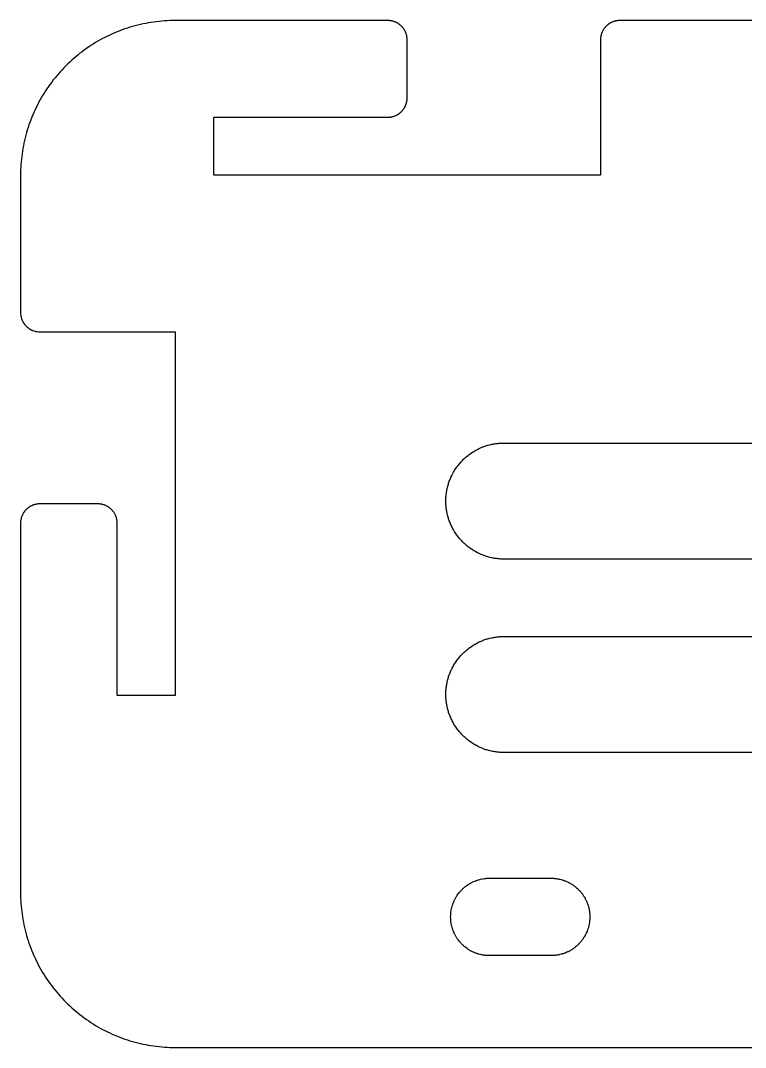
# Model space of a CAD drawing. Header units: metres. Extents: x 0 to 150, y 0 to 53.
# Drawn here: x 0 to 37.5, y 0 to 53.1 of the extents above; entities that cross this region are included whole.
import ezdxf

# ---------------------------------------------------------------- set-up
doc = ezdxf.new("R2010")
doc.units = ezdxf.units.M

msp = doc.modelspace()

# ---------------------------------------------------------------- linework, layer by layer
for p, q in [((8, 53.0947), (7.86035, 53.0938)), ((19.0352, 53.0947), (8, 53.0947)), ((19.0527, 53.0938), (19.0352, 53.0947)), ((30.9648, 53.0947), (30.9473, 53.0938)), ((130.194, 53.0947), (30.9648, 53.0947)), ((5.26367, 52.6123), (5.13281, 52.5635)), ((5.39551, 52.6592), (5.26367, 52.6123)), ((5.52832, 52.7031), (5.39551, 52.6592)), ((5.66113, 52.7451), (5.52832, 52.7031)), ((5.79492, 52.7852), (5.66113, 52.7451)), ((5.92969, 52.8223), (5.79492, 52.7852)), ((6.06445, 52.8574), (5.92969, 52.8223)), ((6.2002, 52.8896), (6.06445, 52.8574)), ((6.33691, 52.9199), (6.2002, 52.8896)), ((6.47363, 52.9482), (6.33691, 52.9199)), ((6.61035, 52.9736), (6.47363, 52.9482)), ((6.74805, 52.9971), (6.61035, 52.9736)), ((6.88672, 53.0176), (6.74805, 52.9971)), ((7.02539, 53.0352), (6.88672, 53.0176)), ((7.16406, 53.0518), (7.02539, 53.0352)), ((7.30273, 53.0645), (7.16406, 53.0518)), ((7.44238, 53.0752), (7.30273, 53.0645)), ((7.58105, 53.084), (7.44238, 53.0752)), ((7.7207, 53.0898), (7.58105, 53.084)), ((7.86035, 53.0938), (7.7207, 53.0898)), ((19.0693, 53.0928), (19.0527, 53.0938)), ((19.0869, 53.0918), (19.0693, 53.0928)), ((19.1221, 53.0879), (19.0869, 53.0918)), ((19.1396, 53.085), (19.1221, 53.0879)), ((19.1562, 53.083), (19.1396, 53.085)), ((19.1738, 53.0801), (19.1562, 53.083)), ((19.1904, 53.0771), (19.1738, 53.0801)), ((19.208, 53.0732), (19.1904, 53.0771)), ((19.2246, 53.0693), (19.208, 53.0732)), ((19.2422, 53.0654), (19.2246, 53.0693)), ((19.2588, 53.0615), (19.2422, 53.0654)), ((19.292, 53.0518), (19.2588, 53.0615)), ((19.3086, 53.0459), (19.292, 53.0518)), ((19.3252, 53.041), (19.3086, 53.0459)), ((19.3418, 53.0352), (19.3252, 53.041)), ((19.3584, 53.0283), (19.3418, 53.0352)), ((19.375, 53.0225), (19.3584, 53.0283)), ((19.4062, 53.0088), (19.375, 53.0225)), ((19.4229, 53.001), (19.4062, 53.0088)), ((19.4385, 52.9941), (19.4229, 53.001)), ((19.4697, 52.9785), (19.4385, 52.9941)), ((19.4844, 52.9697), (19.4697, 52.9785)), ((19.5, 52.9609), (19.4844, 52.9697)), ((19.5146, 52.9521), (19.5, 52.9609)), ((19.5303, 52.9434), (19.5146, 52.9521)), ((19.5596, 52.9238), (19.5303, 52.9434)), ((19.5732, 52.9141), (19.5596, 52.9238)), ((19.5879, 52.9043), (19.5732, 52.9141)), ((19.6426, 52.8613), (19.5879, 52.9043)), ((19.6562, 52.8496), (19.6426, 52.8613)), ((19.6943, 52.8145), (19.6562, 52.8496)), ((19.707, 52.8018), (19.6943, 52.8145)), ((19.7197, 52.79), (19.707, 52.8018)), ((19.7432, 52.7646), (19.7197, 52.79)), ((19.7549, 52.751), (19.7432, 52.7646)), ((19.7656, 52.7383), (19.7549, 52.751)), ((19.7773, 52.7246), (19.7656, 52.7383)), ((19.7988, 52.6973), (19.7773, 52.7246)), ((19.8086, 52.6826), (19.7988, 52.6973)), ((19.8193, 52.6689), (19.8086, 52.6826)), ((19.8389, 52.6396), (19.8193, 52.6689)), ((19.8477, 52.625), (19.8389, 52.6396)), ((19.8574, 52.6104), (19.8477, 52.625)), ((19.8662, 52.5947), (19.8574, 52.6104)), ((19.875, 52.5801), (19.8662, 52.5947)), ((19.9062, 52.5176), (19.875, 52.5801)), ((30.125, 52.5801), (30.0938, 52.5176)), ((30.1338, 52.5947), (30.125, 52.5801)), ((30.1426, 52.6104), (30.1338, 52.5947)), ((30.1523, 52.625), (30.1426, 52.6104)), ((30.1611, 52.6396), (30.1523, 52.625)), ((30.1807, 52.6689), (30.1611, 52.6396)), ((30.1914, 52.6826), (30.1807, 52.6689)), ((30.2012, 52.6973), (30.1914, 52.6826)), ((30.2227, 52.7246), (30.2012, 52.6973)), ((30.2344, 52.7383), (30.2227, 52.7246)), ((30.2451, 52.751), (30.2344, 52.7383)), ((30.2568, 52.7646), (30.2451, 52.751)), ((30.2803, 52.79), (30.2568, 52.7646)), ((30.293, 52.8018), (30.2803, 52.79)), ((30.3057, 52.8145), (30.293, 52.8018)), ((30.3438, 52.8496), (30.3057, 52.8145)), ((30.3574, 52.8613), (30.3438, 52.8496)), ((30.4121, 52.9043), (30.3574, 52.8613)), ((30.4268, 52.9141), (30.4121, 52.9043)), ((30.4404, 52.9238), (30.4268, 52.9141)), ((30.4697, 52.9434), (30.4404, 52.9238)), ((30.4854, 52.9521), (30.4697, 52.9434)), ((30.5, 52.9609), (30.4854, 52.9521)), ((30.5156, 52.9697), (30.5, 52.9609)), ((30.5303, 52.9785), (30.5156, 52.9697)), ((30.5615, 52.9941), (30.5303, 52.9785)), ((30.5771, 53.001), (30.5615, 52.9941)), ((30.5938, 53.0088), (30.5771, 53.001)), ((30.625, 53.0225), (30.5938, 53.0088)), ((30.6416, 53.0283), (30.625, 53.0225)), ((30.6582, 53.0352), (30.6416, 53.0283)), ((30.6748, 53.041), (30.6582, 53.0352)), ((30.6914, 53.0459), (30.6748, 53.041)), ((30.708, 53.0518), (30.6914, 53.0459)), ((30.7412, 53.0615), (30.708, 53.0518)), ((30.7578, 53.0654), (30.7412, 53.0615)), ((30.7754, 53.0693), (30.7578, 53.0654)), ((30.792, 53.0732), (30.7754, 53.0693)), ((30.8096, 53.0771), (30.792, 53.0732)), ((30.8262, 53.0801), (30.8096, 53.0771)), ((30.8438, 53.083), (30.8262, 53.0801)), ((30.8604, 53.085), (30.8438, 53.083)), ((30.8779, 53.0879), (30.8604, 53.085)), ((30.9131, 53.0918), (30.8779, 53.0879)), ((30.9307, 53.0928), (30.9131, 53.0918)), ((30.9473, 53.0938), (30.9307, 53.0928)), ((4.12109, 52.0918), (4, 52.0234)), ((4.24414, 52.1592), (4.12109, 52.0918)), ((4.36816, 52.2236), (4.24414, 52.1592)), ((4.49316, 52.2852), (4.36816, 52.2236)), ((4.61914, 52.3457), (4.49316, 52.2852)), ((4.74609, 52.4033), (4.61914, 52.3457)), ((4.87402, 52.459), (4.74609, 52.4033)), ((5.00293, 52.5127), (4.87402, 52.459)), ((5.13281, 52.5635), (5.00293, 52.5127)), ((19.9131, 52.502), (19.9062, 52.5176)), ((19.9209, 52.4863), (19.9131, 52.502)), ((19.9268, 52.4697), (19.9209, 52.4863)), ((19.9336, 52.4531), (19.9268, 52.4697)), ((19.9395, 52.4375), (19.9336, 52.4531)), ((19.9512, 52.4043), (19.9395, 52.4375)), ((19.9609, 52.3711), (19.9512, 52.4043)), ((19.9658, 52.3535), (19.9609, 52.3711)), ((19.9707, 52.3369), (19.9658, 52.3535)), ((19.9746, 52.3203), (19.9707, 52.3369)), ((19.9785, 52.3027), (19.9746, 52.3203)), ((19.9814, 52.2861), (19.9785, 52.3027)), ((19.9844, 52.2686), (19.9814, 52.2861)), ((19.9873, 52.252), (19.9844, 52.2686)), ((19.9902, 52.2344), (19.9873, 52.252)), ((19.9941, 52.1992), (19.9902, 52.2344)), ((19.9961, 52.1826), (19.9941, 52.1992)), ((19.998, 52.165), (19.9961, 52.1826)), ((19.999, 52.1475), (19.998, 52.165)), ((19.999, 52.1299), (19.999, 52.1475)), ((20, 52.1123), (19.999, 52.1299)), ((20, 49.0781), (20, 52.1123)), ((30.001, 52.1299), (30, 52.1123)), ((30, 52.1123), (30, 45.0947)), ((30.002, 52.165), (30.001, 52.1475)), ((30.001, 52.1475), (30.001, 52.1299)), ((30.0039, 52.1826), (30.002, 52.165)), ((30.0059, 52.1992), (30.0039, 52.1826)), ((30.0098, 52.2344), (30.0059, 52.1992)), ((30.0127, 52.252), (30.0098, 52.2344)), ((30.0156, 52.2686), (30.0127, 52.252)), ((30.0186, 52.2861), (30.0156, 52.2686)), ((30.0215, 52.3027), (30.0186, 52.2861)), ((30.0254, 52.3203), (30.0215, 52.3027)), ((30.0293, 52.3369), (30.0254, 52.3203)), ((30.0342, 52.3535), (30.0293, 52.3369)), ((30.0391, 52.3711), (30.0342, 52.3535)), ((30.0488, 52.4043), (30.0391, 52.3711)), ((30.0605, 52.4375), (30.0488, 52.4043)), ((30.0664, 52.4531), (30.0605, 52.4375)), ((30.0732, 52.4697), (30.0664, 52.4531)), ((30.0791, 52.4863), (30.0732, 52.4697)), ((30.0869, 52.502), (30.0791, 52.4863)), ((30.0938, 52.5176), (30.0869, 52.502)), ((3.29785, 51.5674), (3.18555, 51.4844)), ((3.41113, 51.6484), (3.29785, 51.5674)), ((3.52637, 51.7275), (3.41113, 51.6484)), ((3.64258, 51.8047), (3.52637, 51.7275)), ((3.76074, 51.8799), (3.64258, 51.8047)), ((3.87988, 51.9521), (3.76074, 51.8799)), ((4, 52.0234), (3.87988, 51.9521)), ((2.64648, 51.04), (2.54395, 50.9463)), ((2.75195, 51.1328), (2.64648, 51.04)), ((2.85742, 51.2236), (2.75195, 51.1328)), ((2.96582, 51.3125), (2.85742, 51.2236)), ((3.0752, 51.3994), (2.96582, 51.3125)), ((3.18555, 51.4844), (3.0752, 51.3994)), ((2.05469, 50.4482), (1.96191, 50.3438)), ((2.14941, 50.5508), (2.05469, 50.4482)), ((2.24512, 50.6523), (2.14941, 50.5508)), ((2.34277, 50.752), (2.24512, 50.6523)), ((2.44238, 50.8496), (2.34277, 50.752)), ((2.54395, 50.9463), (2.44238, 50.8496)), ((1.61133, 49.9092), (1.52832, 49.7979)), ((1.69629, 50.0205), (1.61133, 49.9092)), ((1.7832, 50.1299), (1.69629, 50.0205)), ((1.87207, 50.2373), (1.7832, 50.1299)), ((1.96191, 50.3438), (1.87207, 50.2373)), ((1.29102, 49.4521), (1.21582, 49.334)), ((1.36816, 49.5684), (1.29102, 49.4521)), ((1.44727, 49.6836), (1.36816, 49.5684)), ((1.52832, 49.7979), (1.44727, 49.6836)), ((0.936523, 48.8506), (0.87207, 48.7266)), ((1.00293, 48.9736), (0.936523, 48.8506)), ((1.07227, 49.0947), (1.00293, 48.9736)), ((1.14258, 49.2158), (1.07227, 49.0947)), ((1.21582, 49.334), (1.14258, 49.2158)), ((19.9658, 48.8359), (19.9707, 48.8535)), ((19.9707, 48.8535), (19.9785, 48.8867)), ((19.9785, 48.8867), (19.9844, 48.9219)), ((19.9844, 48.9219), (19.9873, 48.9385)), ((19.9873, 48.9385), (19.9902, 48.9561)), ((19.9902, 48.9561), (19.9922, 48.9736)), ((19.9922, 48.9736), (19.9941, 48.9902)), ((19.9941, 48.9902), (19.998, 49.0254)), ((19.998, 49.0254), (19.999, 49.043)), ((19.999, 49.0605), (20, 49.0781)), ((19.999, 49.043), (19.999, 49.0605)), ((0.691406, 48.3486), (0.635742, 48.2207)), ((0.75, 48.4756), (0.691406, 48.3486)), ((0.80957, 48.6025), (0.75, 48.4756)), ((0.87207, 48.7266), (0.80957, 48.6025)), ((19.6152, 48.3066), (19.6289, 48.3184)), ((19.6289, 48.3184), (19.6426, 48.3291)), ((19.6426, 48.3291), (19.6562, 48.3408)), ((19.6562, 48.3408), (19.6689, 48.3516)), ((19.6689, 48.3516), (19.6816, 48.3633)), ((19.6816, 48.3633), (19.6943, 48.376)), ((19.6943, 48.376), (19.707, 48.3877)), ((19.707, 48.3877), (19.7197, 48.4004)), ((19.7197, 48.4004), (19.7432, 48.4258)), ((19.7432, 48.4258), (19.7549, 48.4395)), ((19.7549, 48.4395), (19.7656, 48.4521)), ((19.7656, 48.4521), (19.7773, 48.4658)), ((19.7773, 48.4658), (19.7988, 48.4932)), ((19.7988, 48.4932), (19.8086, 48.5078)), ((19.8086, 48.5078), (19.8193, 48.5215)), ((19.8193, 48.5215), (19.8389, 48.5508)), ((19.8389, 48.5508), (19.8477, 48.5654)), ((19.8477, 48.5654), (19.8574, 48.5801)), ((19.8574, 48.5801), (19.8662, 48.5947)), ((19.8662, 48.5947), (19.875, 48.6104)), ((19.875, 48.6104), (19.9062, 48.6729)), ((19.9062, 48.6729), (19.9131, 48.6885)), ((19.9131, 48.6885), (19.9209, 48.7041)), ((19.9209, 48.7041), (19.9268, 48.7207)), ((19.9268, 48.7207), (19.9336, 48.7363)), ((19.9336, 48.7363), (19.9512, 48.7861)), ((19.9512, 48.7861), (19.9658, 48.8359)), ((0.482422, 47.8311), (0.435547, 47.6992)), ((0.53125, 47.9619), (0.482422, 47.8311)), ((0.583008, 48.0918), (0.53125, 47.9619)), ((0.635742, 48.2207), (0.583008, 48.0918)), ((10, 45.0947), (10, 48.0947)), ((10, 48.0947), (19, 48.0947)), ((19, 48.0947), (19.0176, 48.0957)), ((19.0176, 48.0957), (19.0352, 48.0957)), ((19.0352, 48.0957), (19.0527, 48.0967)), ((19.0527, 48.0967), (19.0693, 48.0977)), ((19.0693, 48.0977), (19.0869, 48.0986)), ((19.0869, 48.0986), (19.1396, 48.1045)), ((19.1396, 48.1045), (19.1562, 48.1074)), ((19.1562, 48.1074), (19.1738, 48.1104)), ((19.1738, 48.1104), (19.1904, 48.1133)), ((19.1904, 48.1133), (19.208, 48.1172)), ((19.208, 48.1172), (19.2246, 48.1211)), ((19.2246, 48.1211), (19.2422, 48.125)), ((19.2422, 48.125), (19.2588, 48.1289)), ((19.2588, 48.1289), (19.292, 48.1387)), ((19.292, 48.1387), (19.3086, 48.1445)), ((19.3086, 48.1445), (19.3252, 48.1494)), ((19.3252, 48.1494), (19.3584, 48.1611)), ((19.3584, 48.1611), (19.375, 48.168)), ((19.375, 48.168), (19.4062, 48.1816)), ((19.4062, 48.1816), (19.4229, 48.1885)), ((19.4229, 48.1885), (19.4697, 48.2119)), ((19.4697, 48.2119), (19.4844, 48.2207)), ((19.4844, 48.2207), (19.5, 48.2295)), ((19.5, 48.2295), (19.5146, 48.2383)), ((19.5146, 48.2383), (19.5303, 48.2471)), ((19.5303, 48.2471), (19.5449, 48.2568)), ((19.5449, 48.2568), (19.5596, 48.2656)), ((19.5596, 48.2656), (19.5732, 48.2764)), ((19.5732, 48.2764), (19.5879, 48.2861)), ((19.5879, 48.2861), (19.6016, 48.2969)), ((19.6016, 48.2969), (19.6152, 48.3066)), ((0.30957, 47.2998), (0.272461, 47.166)), ((0.349609, 47.4346), (0.30957, 47.2998)), ((0.391602, 47.5674), (0.349609, 47.4346)), ((0.435547, 47.6992), (0.391602, 47.5674)), ((0.174805, 46.7588), (0.147461, 46.6221)), ((0.205078, 46.8945), (0.174805, 46.7588)), ((0.237305, 47.0303), (0.205078, 46.8945)), ((0.272461, 47.166), (0.237305, 47.0303)), ((0.078125, 46.209), (0.05957, 46.0703)), ((0.098633, 46.3467), (0.078125, 46.209)), ((0.121094, 46.4844), (0.098633, 46.3467)), ((0.147461, 46.6221), (0.121094, 46.4844)), ((0.030273, 45.792), (0.019531, 45.6533)), ((0.043945, 45.9316), (0.030273, 45.792)), ((0.05957, 46.0703), (0.043945, 45.9316)), ((0.000977, 45.2344), (0, 45.0947)), ((0.004883, 45.374), (0.000977, 45.2344)), ((0.010742, 45.5137), (0.004883, 45.374)), ((0.019531, 45.6533), (0.010742, 45.5137)), ((0, 45.0947), (0, 37.9824)), ((30, 45.0947), (10, 45.0947)), ((0, 37.9824), (0.000977, 37.9648)), ((0.000977, 37.9648), (0.000977, 37.9473)), ((0.000977, 37.9473), (0.001953, 37.9307)), ((0.001953, 37.9307), (0.009766, 37.8604)), ((0.009766, 37.8604), (0.012695, 37.8438)), ((0.012695, 37.8438), (0.015625, 37.8262)), ((0.015625, 37.8262), (0.018555, 37.8096)), ((0.018555, 37.8096), (0.021484, 37.792)), ((0.021484, 37.792), (0.025391, 37.7754)), ((0.025391, 37.7754), (0.029297, 37.7578)), ((0.029297, 37.7578), (0.048828, 37.6914)), ((0.048828, 37.6914), (0.066406, 37.6416)), ((0.066406, 37.6416), (0.073242, 37.625)), ((0.073242, 37.625), (0.079102, 37.6094)), ((0.079102, 37.6094), (0.086914, 37.5938)), ((0.086914, 37.5938), (0.09375, 37.5771)), ((0.09375, 37.5771), (0.117188, 37.5303)), ((0.117188, 37.5303), (0.125, 37.5156)), ((0.125, 37.5156), (0.133789, 37.5)), ((0.133789, 37.5), (0.142578, 37.4854)), ((0.142578, 37.4854), (0.152344, 37.4697)), ((0.152344, 37.4697), (0.161133, 37.4551)), ((0.161133, 37.4551), (0.170898, 37.4404)), ((0.170898, 37.4404), (0.180664, 37.4268)), ((0.180664, 37.4268), (0.191406, 37.4121)), ((0.191406, 37.4121), (0.201172, 37.3984)), ((0.201172, 37.3984), (0.222656, 37.3711)), ((0.222656, 37.3711), (0.234375, 37.3574)), ((0.234375, 37.3574), (0.245117, 37.3438)), ((0.245117, 37.3438), (0.280273, 37.3057)), ((0.280273, 37.3057), (0.305664, 37.2803)), ((0.305664, 37.2803), (0.34375, 37.2451)), ((0.34375, 37.2451), (0.357422, 37.2344)), ((0.357422, 37.2344), (0.371094, 37.2227)), ((0.371094, 37.2227), (0.398438, 37.2012)), ((0.398438, 37.2012), (0.412109, 37.1914)), ((0.412109, 37.1914), (0.426758, 37.1807)), ((0.426758, 37.1807), (0.44043, 37.1709)), ((0.44043, 37.1709), (0.455078, 37.1611)), ((0.455078, 37.1611), (0.469727, 37.1523)), ((0.469727, 37.1523), (0.485352, 37.1426)), ((0.485352, 37.1426), (0.5, 37.1338)), ((0.5, 37.1338), (0.515625, 37.125)), ((0.515625, 37.125), (0.530273, 37.1172)), ((0.530273, 37.1172), (0.577148, 37.0938)), ((0.577148, 37.0938), (0.59375, 37.0869)), ((0.59375, 37.0869), (0.609375, 37.0791)), ((0.609375, 37.0791), (0.625, 37.0732)), ((0.625, 37.0732), (0.641602, 37.0664)), ((0.641602, 37.0664), (0.691406, 37.0488)), ((0.691406, 37.0488), (0.757812, 37.0293)), ((0.757812, 37.0293), (0.775391, 37.0254)), ((0.775391, 37.0254), (0.791992, 37.0215)), ((0.791992, 37.0215), (0.80957, 37.0186)), ((0.80957, 37.0186), (0.826172, 37.0156)), ((0.826172, 37.0156), (0.84375, 37.0127)), ((0.84375, 37.0127), (0.860352, 37.0098)), ((0.860352, 37.0098), (0.930664, 37.002)), ((0.930664, 37.002), (0.947266, 37.001)), ((0.947266, 37.001), (0.964844, 37.001)), ((0.964844, 37.001), (0.982422, 37)), ((0.982422, 37), (8, 37)), ((8, 37), (8, 18.2051)), ((23.4102, 30.7939), (23.4551, 30.8213)), ((23.4551, 30.8213), (23.5, 30.8477)), ((23.5, 30.8477), (23.5459, 30.874)), ((23.5459, 30.874), (23.6377, 30.9229)), ((23.6377, 30.9229), (23.6846, 30.9463)), ((23.6846, 30.9463), (23.7324, 30.9688)), ((23.7324, 30.9688), (23.8281, 31.0117)), ((23.8281, 31.0117), (23.876, 31.0312)), ((23.876, 31.0312), (23.9248, 31.0508)), ((23.9248, 31.0508), (23.9736, 31.0693)), ((23.9736, 31.0693), (24.0234, 31.0869)), ((24.0234, 31.0869), (24.0732, 31.1035)), ((24.0732, 31.1035), (24.123, 31.1191)), ((24.123, 31.1191), (24.1729, 31.1338)), ((24.1729, 31.1338), (24.2744, 31.1611)), ((24.2744, 31.1611), (24.376, 31.1846)), ((24.376, 31.1846), (24.4277, 31.1953)), ((24.4277, 31.1953), (24.4795, 31.2041)), ((24.4795, 31.2041), (24.5303, 31.2129)), ((24.5303, 31.2129), (24.582, 31.2207)), ((24.582, 31.2207), (24.6348, 31.2275)), ((24.6348, 31.2275), (24.6865, 31.2334)), ((24.6865, 31.2334), (24.7383, 31.2383)), ((24.7383, 31.2383), (24.791, 31.2432)), ((24.791, 31.2432), (24.8428, 31.2461)), ((24.8428, 31.2461), (24.9473, 31.25)), ((24.9473, 31.25), (50.0527, 31.25)), ((22.7705, 30.2578), (22.8057, 30.2959)), ((22.8057, 30.2959), (22.8418, 30.334)), ((22.8418, 30.334), (22.916, 30.4082)), ((22.916, 30.4082), (22.9541, 30.4443)), ((22.9541, 30.4443), (22.9922, 30.4795)), ((22.9922, 30.4795), (23.0322, 30.5137)), ((23.0322, 30.5137), (23.0713, 30.5479)), ((23.0713, 30.5479), (23.1533, 30.6143)), ((23.1533, 30.6143), (23.1943, 30.6455)), ((23.1943, 30.6455), (23.2363, 30.6768)), ((23.2363, 30.6768), (23.3223, 30.7373)), ((23.3223, 30.7373), (23.4102, 30.7939)), ((22.376, 29.7041), (22.4023, 29.75)), ((22.4023, 29.75), (22.4287, 29.7949)), ((22.4287, 29.7949), (22.4561, 29.8398)), ((22.4561, 29.8398), (22.5127, 29.9277)), ((22.5127, 29.9277), (22.5732, 30.0137)), ((22.5732, 30.0137), (22.6045, 30.0557)), ((22.6045, 30.0557), (22.6357, 30.0967)), ((22.6357, 30.0967), (22.7021, 30.1787)), ((22.7021, 30.1787), (22.7363, 30.2178)), ((22.7363, 30.2178), (22.7705, 30.2578)), ((22.1465, 29.1768), (22.1631, 29.2266)), ((22.1631, 29.2266), (22.1807, 29.2764)), ((22.1807, 29.2764), (22.1992, 29.3252)), ((22.1992, 29.3252), (22.2188, 29.374)), ((22.2188, 29.374), (22.2383, 29.4219)), ((22.2383, 29.4219), (22.2812, 29.5176)), ((22.2812, 29.5176), (22.3037, 29.5654)), ((22.3037, 29.5654), (22.3271, 29.6123)), ((22.3271, 29.6123), (22.376, 29.7041)), ((22.0293, 28.668), (22.0371, 28.7197)), ((22.0371, 28.7197), (22.0459, 28.7705)), ((22.0459, 28.7705), (22.0547, 28.8223)), ((22.0547, 28.8223), (22.0654, 28.874)), ((22.0654, 28.874), (22.0889, 28.9756)), ((22.0889, 28.9756), (22.1162, 29.0771)), ((22.1162, 29.0771), (22.1309, 29.127)), ((22.1309, 29.127), (22.1465, 29.1768)), ((22, 28.3027), (22.0039, 28.4072)), ((22, 28.1973), (22, 28.3027)), ((22.0039, 28.0928), (22, 28.1973)), ((22.0039, 28.4072), (22.0068, 28.459)), ((22.0068, 28.459), (22.0117, 28.5117)), ((22.0117, 28.5117), (22.0166, 28.5635)), ((22.0166, 28.5635), (22.0225, 28.6152)), ((22.0225, 28.6152), (22.0293, 28.668)), ((0.142578, 27.6201), (0.133789, 27.6045)), ((0.152344, 27.6348), (0.142578, 27.6201)), ((0.161133, 27.6494), (0.152344, 27.6348)), ((0.180664, 27.6787), (0.161133, 27.6494)), ((0.191406, 27.6924), (0.180664, 27.6787)), ((0.201172, 27.707), (0.191406, 27.6924)), ((0.222656, 27.7344), (0.201172, 27.707)), ((0.234375, 27.748), (0.222656, 27.7344)), ((0.245117, 27.7607), (0.234375, 27.748)), ((0.256836, 27.7744), (0.245117, 27.7607)), ((0.280273, 27.7998), (0.256836, 27.7744)), ((0.292969, 27.8115), (0.280273, 27.7998)), ((0.305664, 27.8242), (0.292969, 27.8115)), ((0.34375, 27.8594), (0.305664, 27.8242)), ((0.357422, 27.8711), (0.34375, 27.8594)), ((0.412109, 27.9141), (0.357422, 27.8711)), ((0.426758, 27.9238), (0.412109, 27.9141)), ((0.44043, 27.9336), (0.426758, 27.9238)), ((0.469727, 27.9531), (0.44043, 27.9336)), ((0.485352, 27.9619), (0.469727, 27.9531)), ((0.5, 27.9707), (0.485352, 27.9619)), ((0.515625, 27.9795), (0.5, 27.9707)), ((0.530273, 27.9883), (0.515625, 27.9795)), ((0.561523, 28.0039), (0.530273, 27.9883)), ((0.577148, 28.0107), (0.561523, 28.0039)), ((0.59375, 28.0186), (0.577148, 28.0107)), ((0.625, 28.0322), (0.59375, 28.0186)), ((0.641602, 28.0381), (0.625, 28.0322)), ((0.658203, 28.0449), (0.641602, 28.0381)), ((0.674805, 28.0508), (0.658203, 28.0449)), ((0.691406, 28.0557), (0.674805, 28.0508)), ((0.708008, 28.0615), (0.691406, 28.0557)), ((0.741211, 28.0713), (0.708008, 28.0615)), ((0.757812, 28.0752), (0.741211, 28.0713)), ((0.775391, 28.0791), (0.757812, 28.0752)), ((0.791992, 28.083), (0.775391, 28.0791)), ((0.80957, 28.0869), (0.791992, 28.083)), ((0.826172, 28.0898), (0.80957, 28.0869)), ((0.84375, 28.0928), (0.826172, 28.0898)), ((0.860352, 28.0947), (0.84375, 28.0928)), ((0.87793, 28.0977), (0.860352, 28.0947)), ((0.913086, 28.1016), (0.87793, 28.0977)), ((0.930664, 28.1025), (0.913086, 28.1016)), ((0.947266, 28.1035), (0.930664, 28.1025)), ((0.964844, 28.1045), (0.947266, 28.1035)), ((4.03516, 28.1045), (0.964844, 28.1045)), ((4.05273, 28.1035), (4.03516, 28.1045)), ((4.06934, 28.1025), (4.05273, 28.1035)), ((4.08691, 28.1016), (4.06934, 28.1025)), ((4.12207, 28.0977), (4.08691, 28.1016)), ((4.13965, 28.0947), (4.12207, 28.0977)), ((4.15625, 28.0928), (4.13965, 28.0947)), ((4.17383, 28.0898), (4.15625, 28.0928)), ((4.19043, 28.0869), (4.17383, 28.0898)), ((4.20801, 28.083), (4.19043, 28.0869)), ((4.22461, 28.0791), (4.20801, 28.083)), ((4.24219, 28.0752), (4.22461, 28.0791)), ((4.25879, 28.0713), (4.24219, 28.0752)), ((4.29199, 28.0615), (4.25879, 28.0713)), ((4.30859, 28.0557), (4.29199, 28.0615)), ((4.3252, 28.0508), (4.30859, 28.0557)), ((4.3418, 28.0449), (4.3252, 28.0508)), ((4.3584, 28.0381), (4.3418, 28.0449)), ((4.375, 28.0322), (4.3584, 28.0381)), ((4.40625, 28.0186), (4.375, 28.0322)), ((4.42285, 28.0107), (4.40625, 28.0186)), ((4.43848, 28.0039), (4.42285, 28.0107)), ((4.46973, 27.9883), (4.43848, 28.0039)), ((4.48438, 27.9795), (4.46973, 27.9883)), ((4.5, 27.9707), (4.48438, 27.9795)), ((4.51465, 27.9619), (4.5, 27.9707)), ((4.53027, 27.9531), (4.51465, 27.9619)), ((4.55957, 27.9336), (4.53027, 27.9531)), ((4.57324, 27.9238), (4.55957, 27.9336)), ((4.58789, 27.9141), (4.57324, 27.9238)), ((4.64258, 27.8711), (4.58789, 27.9141)), ((4.65625, 27.8594), (4.64258, 27.8711)), ((4.69434, 27.8242), (4.65625, 27.8594)), ((4.70703, 27.8115), (4.69434, 27.8242)), ((4.71973, 27.7998), (4.70703, 27.8115)), ((4.74316, 27.7744), (4.71973, 27.7998)), ((4.75488, 27.7607), (4.74316, 27.7744)), ((4.76562, 27.748), (4.75488, 27.7607)), ((4.77734, 27.7344), (4.76562, 27.748)), ((4.79883, 27.707), (4.77734, 27.7344)), ((4.80859, 27.6924), (4.79883, 27.707)), ((4.81934, 27.6787), (4.80859, 27.6924)), ((4.83887, 27.6494), (4.81934, 27.6787)), ((4.84766, 27.6348), (4.83887, 27.6494)), ((4.85742, 27.6201), (4.84766, 27.6348)), ((4.86621, 27.6045), (4.85742, 27.6201)), ((22.0068, 28.041), (22.0039, 28.0928)), ((22.0117, 27.9883), (22.0068, 28.041)), ((22.0166, 27.9365), (22.0117, 27.9883)), ((22.0225, 27.8848), (22.0166, 27.9365)), ((22.0293, 27.832), (22.0225, 27.8848)), ((22.0371, 27.7803), (22.0293, 27.832)), ((22.0459, 27.7295), (22.0371, 27.7803)), ((22.0547, 27.6777), (22.0459, 27.7295)), ((22.0654, 27.626), (22.0547, 27.6777)), ((22.0889, 27.5244), (22.0654, 27.626)), ((0.000977, 27.1396), (0, 27.1221)), ((0, 27.1221), (0, 8)), ((0.001953, 27.1748), (0.000977, 27.1572)), ((0.000977, 27.1572), (0.000977, 27.1396)), ((0.003906, 27.1924), (0.001953, 27.1748)), ((0.005859, 27.209), (0.003906, 27.1924)), ((0.009766, 27.2441), (0.005859, 27.209)), ((0.012695, 27.2617), (0.009766, 27.2441)), ((0.015625, 27.2783), (0.012695, 27.2617)), ((0.018555, 27.2959), (0.015625, 27.2783)), ((0.021484, 27.3125), (0.018555, 27.2959)), ((0.025391, 27.3301), (0.021484, 27.3125)), ((0.029297, 27.3467), (0.025391, 27.3301)), ((0.03418, 27.3633), (0.029297, 27.3467)), ((0.039062, 27.3809), (0.03418, 27.3633)), ((0.048828, 27.4141), (0.039062, 27.3809)), ((0.060547, 27.4473), (0.048828, 27.4141)), ((0.066406, 27.4629), (0.060547, 27.4473)), ((0.073242, 27.4795), (0.066406, 27.4629)), ((0.079102, 27.4961), (0.073242, 27.4795)), ((0.086914, 27.5117), (0.079102, 27.4961)), ((0.09375, 27.5273), (0.086914, 27.5117)), ((0.125, 27.5898), (0.09375, 27.5273)), ((0.133789, 27.6045), (0.125, 27.5898)), ((4.875, 27.5898), (4.86621, 27.6045)), ((4.90625, 27.5273), (4.875, 27.5898)), ((4.91309, 27.5117), (4.90625, 27.5273)), ((4.9209, 27.4961), (4.91309, 27.5117)), ((4.92676, 27.4795), (4.9209, 27.4961)), ((4.93359, 27.4629), (4.92676, 27.4795)), ((4.93945, 27.4473), (4.93359, 27.4629)), ((4.95117, 27.4141), (4.93945, 27.4473)), ((4.96094, 27.3809), (4.95117, 27.4141)), ((4.96582, 27.3633), (4.96094, 27.3809)), ((4.9707, 27.3467), (4.96582, 27.3633)), ((4.97461, 27.3301), (4.9707, 27.3467)), ((4.97852, 27.3125), (4.97461, 27.3301)), ((4.98145, 27.2959), (4.97852, 27.3125)), ((4.98438, 27.2783), (4.98145, 27.2959)), ((4.9873, 27.2617), (4.98438, 27.2783)), ((4.99023, 27.2441), (4.9873, 27.2617)), ((4.99414, 27.209), (4.99023, 27.2441)), ((4.99609, 27.1924), (4.99414, 27.209)), ((4.99805, 27.1748), (4.99609, 27.1924)), ((4.99902, 27.1572), (4.99805, 27.1748)), ((4.99902, 27.1396), (4.99902, 27.1572)), ((5, 27.1221), (4.99902, 27.1396)), ((5, 18.2051), (5, 27.1221)), ((22.1162, 27.4229), (22.0889, 27.5244)), ((22.1309, 27.373), (22.1162, 27.4229)), ((22.1465, 27.3232), (22.1309, 27.373)), ((22.1631, 27.2734), (22.1465, 27.3232)), ((22.1807, 27.2236), (22.1631, 27.2734)), ((22.1992, 27.1748), (22.1807, 27.2236)), ((22.2188, 27.126), (22.1992, 27.1748)), ((22.2383, 27.0781), (22.2188, 27.126)), ((22.2812, 26.9824), (22.2383, 27.0781)), ((22.3037, 26.9346), (22.2812, 26.9824)), ((22.3271, 26.8877), (22.3037, 26.9346)), ((22.376, 26.7959), (22.3271, 26.8877)), ((22.4023, 26.75), (22.376, 26.7959)), ((22.4287, 26.7051), (22.4023, 26.75)), ((22.4561, 26.6602), (22.4287, 26.7051)), ((22.5127, 26.5723), (22.4561, 26.6602)), ((22.5732, 26.4863), (22.5127, 26.5723)), ((22.6045, 26.4443), (22.5732, 26.4863)), ((22.6357, 26.4033), (22.6045, 26.4443)), ((22.7021, 26.3213), (22.6357, 26.4033)), ((22.7363, 26.2822), (22.7021, 26.3213)), ((22.7705, 26.2422), (22.7363, 26.2822)), ((22.8057, 26.2041), (22.7705, 26.2422)), ((22.8418, 26.166), (22.8057, 26.2041)), ((22.916, 26.0918), (22.8418, 26.166)), ((22.9541, 26.0557), (22.916, 26.0918)), ((22.9922, 26.0205), (22.9541, 26.0557)), ((23.0322, 25.9863), (22.9922, 26.0205)), ((23.0713, 25.9521), (23.0322, 25.9863)), ((23.1533, 25.8857), (23.0713, 25.9521)), ((23.1943, 25.8545), (23.1533, 25.8857)), ((23.2363, 25.8232), (23.1943, 25.8545)), ((23.3223, 25.7627), (23.2363, 25.8232)), ((23.4102, 25.7061), (23.3223, 25.7627)), ((23.4551, 25.6787), (23.4102, 25.7061)), ((23.5, 25.6523), (23.4551, 25.6787)), ((23.5459, 25.626), (23.5, 25.6523)), ((23.6377, 25.5771), (23.5459, 25.626)), ((23.6846, 25.5537), (23.6377, 25.5771)), ((23.7324, 25.5312), (23.6846, 25.5537)), ((23.8281, 25.4883), (23.7324, 25.5312)), ((23.876, 25.4688), (23.8281, 25.4883)), ((23.9248, 25.4492), (23.876, 25.4688)), ((23.9736, 25.4307), (23.9248, 25.4492)), ((24.0234, 25.4131), (23.9736, 25.4307)), ((24.0732, 25.3965), (24.0234, 25.4131)), ((24.123, 25.3809), (24.0732, 25.3965)), ((24.1729, 25.3662), (24.123, 25.3809)), ((24.2744, 25.3389), (24.1729, 25.3662)), ((24.376, 25.3154), (24.2744, 25.3389)), ((24.4277, 25.3047), (24.376, 25.3154)), ((24.4795, 25.2959), (24.4277, 25.3047)), ((24.5303, 25.2871), (24.4795, 25.2959)), ((24.582, 25.2793), (24.5303, 25.2871)), ((24.6348, 25.2725), (24.582, 25.2793)), ((24.6865, 25.2666), (24.6348, 25.2725)), ((24.7383, 25.2617), (24.6865, 25.2666)), ((24.791, 25.2568), (24.7383, 25.2617)), ((24.8428, 25.2539), (24.791, 25.2568)), ((24.9473, 25.25), (24.8428, 25.2539)), ((50.0527, 25.25), (24.9473, 25.25)), ((24.6865, 21.2334), (24.7383, 21.2383)), ((24.7383, 21.2383), (24.791, 21.2432)), ((24.791, 21.2432), (24.8428, 21.2461)), ((24.8428, 21.2461), (24.9473, 21.25)), ((24.9473, 21.25), (50.0527, 21.25)), ((23.2363, 20.6768), (23.3223, 20.7373)), ((23.3223, 20.7373), (23.4102, 20.7939)), ((23.4102, 20.7939), (23.4551, 20.8213)), ((23.4551, 20.8213), (23.5, 20.8477)), ((23.5, 20.8477), (23.5459, 20.874)), ((23.5459, 20.874), (23.6377, 20.9229)), ((23.6377, 20.9229), (23.6846, 20.9463)), ((23.6846, 20.9463), (23.7324, 20.9688)), ((23.7324, 20.9688), (23.8281, 21.0117)), ((23.8281, 21.0117), (23.876, 21.0312)), ((23.876, 21.0312), (23.9248, 21.0508)), ((23.9248, 21.0508), (23.9736, 21.0693)), ((23.9736, 21.0693), (24.0234, 21.0869)), ((24.0234, 21.0869), (24.0732, 21.1035)), ((24.0732, 21.1035), (24.123, 21.1191)), ((24.123, 21.1191), (24.1729, 21.1338)), ((24.1729, 21.1338), (24.2744, 21.1611)), ((24.2744, 21.1611), (24.376, 21.1846)), ((24.376, 21.1846), (24.4277, 21.1953)), ((24.4277, 21.1953), (24.4795, 21.2041)), ((24.4795, 21.2041), (24.5303, 21.2129)), ((24.5303, 21.2129), (24.582, 21.2207)), ((24.582, 21.2207), (24.6348, 21.2275)), ((24.6348, 21.2275), (24.6865, 21.2334)), ((22.6357, 20.0967), (22.7021, 20.1787)), ((22.7021, 20.1787), (22.7363, 20.2178)), ((22.7363, 20.2178), (22.7705, 20.2578)), ((22.7705, 20.2578), (22.8057, 20.2959)), ((22.8057, 20.2959), (22.8418, 20.334)), ((22.8418, 20.334), (22.916, 20.4082)), ((22.916, 20.4082), (22.9541, 20.4443)), ((22.9541, 20.4443), (22.9922, 20.4795)), ((22.9922, 20.4795), (23.0322, 20.5137)), ((23.0322, 20.5137), (23.0713, 20.5479)), ((23.0713, 20.5479), (23.1533, 20.6143)), ((23.1533, 20.6143), (23.1943, 20.6455)), ((23.1943, 20.6455), (23.2363, 20.6768)), ((22.3271, 19.6123), (22.376, 19.7041)), ((22.376, 19.7041), (22.4023, 19.75)), ((22.4023, 19.75), (22.4287, 19.7949)), ((22.4287, 19.7949), (22.4561, 19.8398)), ((22.4561, 19.8398), (22.5127, 19.9277)), ((22.5127, 19.9277), (22.5732, 20.0137)), ((22.5732, 20.0137), (22.6045, 20.0557)), ((22.6045, 20.0557), (22.6357, 20.0967)), ((22.1162, 19.0771), (22.1309, 19.127)), ((22.1309, 19.127), (22.1465, 19.1768)), ((22.1465, 19.1768), (22.1631, 19.2266)), ((22.1631, 19.2266), (22.1807, 19.2764)), ((22.1807, 19.2764), (22.1992, 19.3252)), ((22.1992, 19.3252), (22.2188, 19.374)), ((22.2188, 19.374), (22.2383, 19.4219)), ((22.2383, 19.4219), (22.2812, 19.5176)), ((22.2812, 19.5176), (22.3037, 19.5654)), ((22.3037, 19.5654), (22.3271, 19.6123)), ((22.0166, 18.5635), (22.0225, 18.6152)), ((22.0225, 18.6152), (22.0293, 18.668)), ((22.0293, 18.668), (22.0371, 18.7197)), ((22.0371, 18.7197), (22.0459, 18.7705)), ((22.0459, 18.7705), (22.0547, 18.8223)), ((22.0547, 18.8223), (22.0654, 18.874)), ((22.0654, 18.874), (22.0889, 18.9756)), ((22.0889, 18.9756), (22.1162, 19.0771)), ((8, 18.2051), (5, 18.2051)), ((22, 18.3027), (22.0039, 18.4072)), ((22, 18.1973), (22, 18.3027)), ((22.0039, 18.0928), (22, 18.1973)), ((22.0039, 18.4072), (22.0068, 18.459)), ((22.0068, 18.041), (22.0039, 18.0928)), ((22.0068, 18.459), (22.0117, 18.5117)), ((22.0117, 18.5117), (22.0166, 18.5635)), ((22.0117, 17.9883), (22.0068, 18.041)), ((22.0166, 17.9365), (22.0117, 17.9883)), ((22.0225, 17.8848), (22.0166, 17.9365)), ((22.0293, 17.832), (22.0225, 17.8848)), ((22.0371, 17.7803), (22.0293, 17.832)), ((22.0459, 17.7295), (22.0371, 17.7803)), ((22.0547, 17.6777), (22.0459, 17.7295)), ((22.0654, 17.626), (22.0547, 17.6777)), ((22.0889, 17.5244), (22.0654, 17.626)), ((22.1162, 17.4229), (22.0889, 17.5244)), ((22.1309, 17.373), (22.1162, 17.4229)), ((22.1465, 17.3232), (22.1309, 17.373)), ((22.1631, 17.2734), (22.1465, 17.3232)), ((22.1807, 17.2236), (22.1631, 17.2734)), ((22.1992, 17.1748), (22.1807, 17.2236)), ((22.2188, 17.126), (22.1992, 17.1748)), ((22.2383, 17.0781), (22.2188, 17.126)), ((22.2812, 16.9824), (22.2383, 17.0781)), ((22.3037, 16.9346), (22.2812, 16.9824)), ((22.3271, 16.8877), (22.3037, 16.9346)), ((22.376, 16.7959), (22.3271, 16.8877)), ((22.4023, 16.75), (22.376, 16.7959)), ((22.4287, 16.7051), (22.4023, 16.75)), ((22.4561, 16.6602), (22.4287, 16.7051)), ((22.5127, 16.5723), (22.4561, 16.6602)), ((22.5732, 16.4863), (22.5127, 16.5723)), ((22.6045, 16.4443), (22.5732, 16.4863)), ((22.6357, 16.4033), (22.6045, 16.4443)), ((22.7021, 16.3213), (22.6357, 16.4033)), ((22.7363, 16.2822), (22.7021, 16.3213)), ((22.7705, 16.2422), (22.7363, 16.2822)), ((22.8057, 16.2041), (22.7705, 16.2422)), ((22.8418, 16.166), (22.8057, 16.2041)), ((22.916, 16.0918), (22.8418, 16.166)), ((22.9541, 16.0557), (22.916, 16.0918)), ((22.9922, 16.0205), (22.9541, 16.0557)), ((23.0322, 15.9863), (22.9922, 16.0205)), ((23.0713, 15.9521), (23.0322, 15.9863)), ((23.1533, 15.8857), (23.0713, 15.9521)), ((23.1943, 15.8545), (23.1533, 15.8857)), ((23.2363, 15.8232), (23.1943, 15.8545)), ((23.3223, 15.7627), (23.2363, 15.8232)), ((23.4102, 15.7061), (23.3223, 15.7627)), ((23.4551, 15.6787), (23.4102, 15.7061)), ((23.5, 15.6523), (23.4551, 15.6787)), ((23.5459, 15.626), (23.5, 15.6523)), ((23.6377, 15.5771), (23.5459, 15.626)), ((23.6846, 15.5537), (23.6377, 15.5771)), ((23.7324, 15.5312), (23.6846, 15.5537)), ((23.8281, 15.4883), (23.7324, 15.5312)), ((23.876, 15.4688), (23.8281, 15.4883)), ((23.9248, 15.4492), (23.876, 15.4688)), ((23.9736, 15.4307), (23.9248, 15.4492)), ((24.0234, 15.4131), (23.9736, 15.4307)), ((24.0732, 15.3965), (24.0234, 15.4131)), ((24.123, 15.3809), (24.0732, 15.3965)), ((24.1729, 15.3662), (24.123, 15.3809)), ((24.2744, 15.3389), (24.1729, 15.3662)), ((24.376, 15.3154), (24.2744, 15.3389)), ((24.4277, 15.3047), (24.376, 15.3154)), ((24.4795, 15.2959), (24.4277, 15.3047)), ((24.5303, 15.2871), (24.4795, 15.2959)), ((24.582, 15.2793), (24.5303, 15.2871)), ((24.6348, 15.2725), (24.582, 15.2793)), ((24.6865, 15.2666), (24.6348, 15.2725)), ((24.7383, 15.2617), (24.6865, 15.2666)), ((24.791, 15.2568), (24.7383, 15.2617)), ((24.8428, 15.2539), (24.791, 15.2568)), ((24.9473, 15.25), (24.8428, 15.2539)), ((50.0527, 15.25), (24.9473, 15.25)), ((23.25, 8.48242), (23.2803, 8.49902)), ((23.2803, 8.49902), (23.3115, 8.51562)), ((23.3115, 8.51562), (23.3418, 8.53223)), ((23.3418, 8.53223), (23.373, 8.54785)), ((23.373, 8.54785), (23.4043, 8.5625)), ((23.4043, 8.5625), (23.4365, 8.57715)), ((23.4365, 8.57715), (23.501, 8.60449)), ((23.501, 8.60449), (23.5332, 8.61719)), ((23.5332, 8.61719), (23.5664, 8.62891)), ((23.5664, 8.62891), (23.5986, 8.64062)), ((23.5986, 8.64062), (23.6318, 8.65234)), ((23.6318, 8.65234), (23.665, 8.66309)), ((23.665, 8.66309), (23.6982, 8.67285)), ((23.6982, 8.67285), (23.7666, 8.69043)), ((23.7666, 8.69043), (23.7998, 8.69922)), ((23.7998, 8.69922), (23.9023, 8.71973)), ((23.9023, 8.71973), (23.9375, 8.72559)), ((23.9375, 8.72559), (24.0059, 8.73535)), ((24.0059, 8.73535), (24.041, 8.73926)), ((24.041, 8.73926), (24.0762, 8.74219)), ((24.0762, 8.74219), (24.1104, 8.74512)), ((24.1104, 8.74512), (24.1807, 8.74902)), ((24.1807, 8.74902), (24.2148, 8.75)), ((24.2148, 8.75), (27.4854, 8.75)), ((27.4854, 8.75), (27.5195, 8.74902)), ((27.5195, 8.74902), (27.5898, 8.74512)), ((27.5898, 8.74512), (27.624, 8.74219)), ((27.624, 8.74219), (27.6592, 8.73926)), ((27.6592, 8.73926), (27.6934, 8.73535)), ((27.6934, 8.73535), (27.7285, 8.73047)), ((27.7285, 8.73047), (27.7627, 8.72559)), ((27.7627, 8.72559), (27.7969, 8.71973)), ((27.7969, 8.71973), (27.832, 8.71289)), ((27.832, 8.71289), (27.8662, 8.70605)), ((27.8662, 8.70605), (27.8994, 8.69922)), ((27.8994, 8.69922), (27.9678, 8.68164)), ((27.9678, 8.68164), (28.001, 8.67285)), ((28.001, 8.67285), (28.0352, 8.66309)), ((28.0352, 8.66309), (28.0684, 8.65234)), ((28.0684, 8.65234), (28.1016, 8.64062)), ((28.1016, 8.64062), (28.1338, 8.62891)), ((28.1338, 8.62891), (28.167, 8.61719)), ((28.167, 8.61719), (28.1992, 8.60449)), ((28.1992, 8.60449), (28.2637, 8.57715)), ((28.2637, 8.57715), (28.2949, 8.5625)), ((28.2949, 8.5625), (28.3271, 8.54785)), ((28.3271, 8.54785), (28.3584, 8.53223)), ((28.3584, 8.53223), (28.3887, 8.51562)), ((28.3887, 8.51562), (28.4199, 8.49902)), ((28.4199, 8.49902), (28.4502, 8.48242)), ((0, 8), (0.000977, 7.86035)), ((22.6523, 7.9541), (22.6953, 8.00879)), ((22.6953, 8.00879), (22.7178, 8.03516)), ((22.7178, 8.03516), (22.7402, 8.0625)), ((22.7402, 8.0625), (22.7637, 8.08789)), ((22.7637, 8.08789), (22.7871, 8.11426)), ((22.7871, 8.11426), (22.8115, 8.13965)), ((22.8115, 8.13965), (22.8604, 8.18848)), ((22.8604, 8.18848), (22.8857, 8.21289)), ((22.8857, 8.21289), (22.9121, 8.23633)), ((22.9121, 8.23633), (22.9375, 8.25977)), ((22.9375, 8.25977), (22.9648, 8.28223)), ((22.9648, 8.28223), (22.9912, 8.30469)), ((22.9912, 8.30469), (23.0459, 8.34766)), ((23.0459, 8.34766), (23.1025, 8.38867)), ((23.1025, 8.38867), (23.1611, 8.42773)), ((23.1611, 8.42773), (23.1904, 8.44629)), ((23.1904, 8.44629), (23.2197, 8.46387)), ((23.2197, 8.46387), (23.25, 8.48242)), ((28.4502, 8.48242), (28.4805, 8.46387)), ((28.4805, 8.46387), (28.5098, 8.44629)), ((28.5098, 8.44629), (28.5391, 8.42773)), ((28.5391, 8.42773), (28.5684, 8.4082)), ((28.5684, 8.4082), (28.5967, 8.38867)), ((28.5967, 8.38867), (28.626, 8.36816)), ((28.626, 8.36816), (28.6533, 8.34766)), ((28.6533, 8.34766), (28.6816, 8.32617)), ((28.6816, 8.32617), (28.709, 8.30469)), ((28.709, 8.30469), (28.7617, 8.25977)), ((28.7617, 8.25977), (28.8145, 8.21289)), ((28.8145, 8.21289), (28.8389, 8.18848)), ((28.8389, 8.18848), (28.8643, 8.16406)), ((28.8643, 8.16406), (28.8887, 8.13965)), ((28.8887, 8.13965), (28.9131, 8.11426)), ((28.9131, 8.11426), (28.9365, 8.08789)), ((28.9365, 8.08789), (28.959, 8.0625)), ((28.959, 8.0625), (28.9824, 8.03516)), ((28.9824, 8.03516), (29.0039, 8.00879)), ((29.0039, 8.00879), (29.0264, 7.98145)), ((29.0264, 7.98145), (29.0469, 7.9541)), ((0.000977, 7.86035), (0.004883, 7.7207)), ((0.004883, 7.7207), (0.010742, 7.58105)), ((0.010742, 7.58105), (0.019531, 7.44238)), ((0.019531, 7.44238), (0.030273, 7.30273)), ((22.3594, 7.40137), (22.3711, 7.43359)), ((22.3711, 7.43359), (22.3828, 7.4668)), ((22.3828, 7.4668), (22.3955, 7.49902)), ((22.3955, 7.49902), (22.4229, 7.56348)), ((22.4229, 7.56348), (22.4375, 7.5957)), ((22.4375, 7.5957), (22.4521, 7.62695)), ((22.4521, 7.62695), (22.4678, 7.6582)), ((22.4678, 7.6582), (22.4844, 7.68848)), ((22.4844, 7.68848), (22.501, 7.71973)), ((22.501, 7.71973), (22.5176, 7.75)), ((22.5176, 7.75), (22.5361, 7.78027)), ((22.5361, 7.78027), (22.5537, 7.80957)), ((22.5537, 7.80957), (22.5723, 7.83887)), ((22.5723, 7.83887), (22.6113, 7.89746)), ((22.6113, 7.89746), (22.6523, 7.9541)), ((29.0469, 7.9541), (29.0684, 7.92578)), ((29.0684, 7.92578), (29.0879, 7.89746)), ((29.0879, 7.89746), (29.1084, 7.86816)), ((29.1084, 7.86816), (29.127, 7.83887)), ((29.127, 7.83887), (29.1465, 7.80957)), ((29.1465, 7.80957), (29.1641, 7.78027)), ((29.1641, 7.78027), (29.1992, 7.71973)), ((29.1992, 7.71973), (29.2158, 7.68848)), ((29.2158, 7.68848), (29.2324, 7.6582)), ((29.2324, 7.6582), (29.248, 7.62695)), ((29.248, 7.62695), (29.2627, 7.5957)), ((29.2627, 7.5957), (29.2773, 7.56348)), ((29.2773, 7.56348), (29.3047, 7.49902)), ((29.3047, 7.49902), (29.3174, 7.4668)), ((29.3174, 7.4668), (29.3291, 7.43359)), ((29.3291, 7.43359), (29.3408, 7.40137)), ((0.030273, 7.30273), (0.043945, 7.16406)), ((0.043945, 7.16406), (0.05957, 7.02539)), ((0.05957, 7.02539), (0.078125, 6.88672)), ((22.2549, 6.88965), (22.2578, 6.92383)), ((22.2578, 6.92383), (22.2607, 6.95898)), ((22.2607, 6.95898), (22.2646, 6.99414)), ((22.2646, 6.99414), (22.2744, 7.0625)), ((22.2744, 7.0625), (22.2803, 7.09766)), ((22.2803, 7.09766), (22.3008, 7.2002)), ((22.3008, 7.2002), (22.3096, 7.2334)), ((22.3096, 7.2334), (22.3271, 7.30176)), ((22.3271, 7.30176), (22.3369, 7.33496)), ((22.3369, 7.33496), (22.3477, 7.36816)), ((22.3477, 7.36816), (22.3594, 7.40137)), ((29.3408, 7.40137), (29.3525, 7.36816)), ((29.3525, 7.36816), (29.3721, 7.30176)), ((29.3721, 7.30176), (29.3818, 7.26758)), ((29.3818, 7.26758), (29.3906, 7.2334)), ((29.3906, 7.2334), (29.3984, 7.2002)), ((29.3984, 7.2002), (29.4062, 7.16602)), ((29.4062, 7.16602), (29.4199, 7.09766)), ((29.4199, 7.09766), (29.4258, 7.0625)), ((29.4258, 7.0625), (29.4355, 6.99414)), ((29.4355, 6.99414), (29.4395, 6.95898)), ((29.4395, 6.95898), (29.4424, 6.92383)), ((29.4424, 6.92383), (29.4453, 6.88965)), ((0.078125, 6.88672), (0.098633, 6.74805)), ((0.098633, 6.74805), (0.121094, 6.61035)), ((0.121094, 6.61035), (0.147461, 6.47363)), ((0.147461, 6.47363), (0.174805, 6.33691)), ((22.25, 6.78516), (22.251, 6.81934)), ((22.25, 6.71484), (22.25, 6.78516)), ((22.251, 6.68066), (22.25, 6.71484)), ((22.251, 6.81934), (22.2549, 6.88965)), ((22.2549, 6.61035), (22.251, 6.68066)), ((22.2578, 6.57617), (22.2549, 6.61035)), ((22.2607, 6.54102), (22.2578, 6.57617)), ((22.2646, 6.50586), (22.2607, 6.54102)), ((22.2744, 6.4375), (22.2646, 6.50586)), ((22.2803, 6.40234), (22.2744, 6.4375)), ((22.3008, 6.2998), (22.2803, 6.40234)), ((29.4199, 6.40234), (29.4062, 6.33398)), ((29.4258, 6.4375), (29.4199, 6.40234)), ((29.4355, 6.50586), (29.4258, 6.4375)), ((29.4395, 6.54102), (29.4355, 6.50586)), ((29.4424, 6.57617), (29.4395, 6.54102)), ((29.4453, 6.61035), (29.4424, 6.57617)), ((29.4453, 6.88965), (29.4492, 6.81934)), ((29.4492, 6.68066), (29.4453, 6.61035)), ((29.4492, 6.81934), (29.4492, 6.78516)), ((29.4492, 6.78516), (29.4502, 6.75)), ((29.4502, 6.75), (29.4492, 6.71484)), ((29.4492, 6.71484), (29.4492, 6.68066)), ((0.174805, 6.33691), (0.205078, 6.2002)), ((0.205078, 6.2002), (0.237305, 6.06445)), ((0.237305, 6.06445), (0.272461, 5.92969)), ((0.272461, 5.92969), (0.30957, 5.79492)), ((22.3096, 6.2666), (22.3008, 6.2998)), ((22.3271, 6.19824), (22.3096, 6.2666)), ((22.3369, 6.16504), (22.3271, 6.19824)), ((22.3477, 6.13184), (22.3369, 6.16504)), ((22.3594, 6.09863), (22.3477, 6.13184)), ((22.3711, 6.06641), (22.3594, 6.09863)), ((22.3828, 6.0332), (22.3711, 6.06641)), ((22.3955, 6.00098), (22.3828, 6.0332)), ((22.4229, 5.93652), (22.3955, 6.00098)), ((22.4375, 5.9043), (22.4229, 5.93652)), ((22.4521, 5.87305), (22.4375, 5.9043)), ((22.4678, 5.8418), (22.4521, 5.87305)), ((22.4844, 5.81152), (22.4678, 5.8418)), ((29.2324, 5.8418), (29.2158, 5.81152)), ((29.248, 5.87305), (29.2324, 5.8418)), ((29.2627, 5.9043), (29.248, 5.87305)), ((29.2773, 5.93652), (29.2627, 5.9043)), ((29.3047, 6.00098), (29.2773, 5.93652)), ((29.3174, 6.0332), (29.3047, 6.00098)), ((29.3291, 6.06641), (29.3174, 6.0332)), ((29.3408, 6.09863), (29.3291, 6.06641)), ((29.3525, 6.13184), (29.3408, 6.09863)), ((29.3721, 6.19824), (29.3525, 6.13184)), ((29.3818, 6.23242), (29.3721, 6.19824)), ((29.3906, 6.2666), (29.3818, 6.23242)), ((29.3984, 6.2998), (29.3906, 6.2666)), ((29.4062, 6.33398), (29.3984, 6.2998)), ((0.30957, 5.79492), (0.349609, 5.66113)), ((0.349609, 5.66113), (0.391602, 5.52832)), ((0.391602, 5.52832), (0.435547, 5.39551)), ((0.435547, 5.39551), (0.482422, 5.26367)), ((22.501, 5.78027), (22.4844, 5.81152)), ((22.5176, 5.75), (22.501, 5.78027)), ((22.5361, 5.71973), (22.5176, 5.75)), ((22.5537, 5.69043), (22.5361, 5.71973)), ((22.5723, 5.66113), (22.5537, 5.69043)), ((22.6113, 5.60254), (22.5723, 5.66113)), ((22.6523, 5.5459), (22.6113, 5.60254)), ((22.6953, 5.49121), (22.6523, 5.5459)), ((22.7178, 5.46484), (22.6953, 5.49121)), ((22.7402, 5.4375), (22.7178, 5.46484)), ((22.7637, 5.41211), (22.7402, 5.4375)), ((22.7871, 5.38574), (22.7637, 5.41211)), ((22.8115, 5.36035), (22.7871, 5.38574)), ((22.8604, 5.31152), (22.8115, 5.36035)), ((22.8857, 5.28711), (22.8604, 5.31152)), ((28.8389, 5.31152), (28.8145, 5.28711)), ((28.8643, 5.33594), (28.8389, 5.31152)), ((28.8887, 5.36035), (28.8643, 5.33594)), ((28.9131, 5.38574), (28.8887, 5.36035)), ((28.9365, 5.41211), (28.9131, 5.38574)), ((28.959, 5.4375), (28.9365, 5.41211)), ((28.9824, 5.46484), (28.959, 5.4375)), ((29.0039, 5.49121), (28.9824, 5.46484)), ((29.0264, 5.51855), (29.0039, 5.49121)), ((29.0469, 5.5459), (29.0264, 5.51855)), ((29.0684, 5.57422), (29.0469, 5.5459)), ((29.0879, 5.60254), (29.0684, 5.57422)), ((29.1084, 5.63184), (29.0879, 5.60254)), ((29.127, 5.66113), (29.1084, 5.63184)), ((29.1465, 5.69043), (29.127, 5.66113)), ((29.1641, 5.71973), (29.1465, 5.69043)), ((29.1992, 5.78027), (29.1641, 5.71973)), ((29.2158, 5.81152), (29.1992, 5.78027)), ((0.482422, 5.26367), (0.53125, 5.13281)), ((0.53125, 5.13281), (0.583008, 5.00293)), ((0.583008, 5.00293), (0.635742, 4.87402)), ((0.635742, 4.87402), (0.691406, 4.74609)), ((22.9121, 5.26367), (22.8857, 5.28711)), ((22.9375, 5.24023), (22.9121, 5.26367)), ((22.9648, 5.21777), (22.9375, 5.24023)), ((22.9912, 5.19531), (22.9648, 5.21777)), ((23.0459, 5.15234), (22.9912, 5.19531)), ((23.1025, 5.11133), (23.0459, 5.15234)), ((23.1611, 5.07227), (23.1025, 5.11133)), ((23.1904, 5.05371), (23.1611, 5.07227)), ((23.2197, 5.03613), (23.1904, 5.05371)), ((23.25, 5.01758), (23.2197, 5.03613)), ((23.2803, 5.00098), (23.25, 5.01758)), ((23.3115, 4.98438), (23.2803, 5.00098)), ((23.3418, 4.96777), (23.3115, 4.98438)), ((23.373, 4.95215), (23.3418, 4.96777)), ((23.4043, 4.9375), (23.373, 4.95215)), ((23.4365, 4.92285), (23.4043, 4.9375)), ((23.501, 4.89551), (23.4365, 4.92285)), ((23.5332, 4.88281), (23.501, 4.89551)), ((23.5664, 4.87109), (23.5332, 4.88281)), ((23.5986, 4.85938), (23.5664, 4.87109)), ((23.6318, 4.84766), (23.5986, 4.85938)), ((23.665, 4.83691), (23.6318, 4.84766)), ((23.6982, 4.82715), (23.665, 4.83691)), ((23.7666, 4.80957), (23.6982, 4.82715)), ((23.7998, 4.80078), (23.7666, 4.80957)), ((23.9023, 4.78027), (23.7998, 4.80078)), ((23.9375, 4.77441), (23.9023, 4.78027)), ((27.7969, 4.78027), (27.7627, 4.77441)), ((27.832, 4.78711), (27.7969, 4.78027)), ((27.8662, 4.79395), (27.832, 4.78711)), ((27.8994, 4.80078), (27.8662, 4.79395)), ((27.9678, 4.81836), (27.8994, 4.80078)), ((28.001, 4.82715), (27.9678, 4.81836)), ((28.0352, 4.83691), (28.001, 4.82715)), ((28.0684, 4.84766), (28.0352, 4.83691)), ((28.1016, 4.85938), (28.0684, 4.84766)), ((28.1338, 4.87109), (28.1016, 4.85938)), ((28.167, 4.88281), (28.1338, 4.87109)), ((28.1992, 4.89551), (28.167, 4.88281)), ((28.2637, 4.92285), (28.1992, 4.89551)), ((28.2949, 4.9375), (28.2637, 4.92285)), ((28.3271, 4.95215), (28.2949, 4.9375)), ((28.3584, 4.96777), (28.3271, 4.95215)), ((28.3887, 4.98438), (28.3584, 4.96777)), ((28.4199, 5.00098), (28.3887, 4.98438)), ((28.4502, 5.01758), (28.4199, 5.00098)), ((28.4805, 5.03613), (28.4502, 5.01758)), ((28.5098, 5.05371), (28.4805, 5.03613)), ((28.5391, 5.07227), (28.5098, 5.05371)), ((28.5684, 5.0918), (28.5391, 5.07227)), ((28.5967, 5.11133), (28.5684, 5.0918)), ((28.626, 5.13184), (28.5967, 5.11133)), ((28.6533, 5.15234), (28.626, 5.13184)), ((28.6816, 5.17383), (28.6533, 5.15234)), ((28.709, 5.19531), (28.6816, 5.17383)), ((28.7617, 5.24023), (28.709, 5.19531)), ((28.8145, 5.28711), (28.7617, 5.24023)), ((0.691406, 4.74609), (0.75, 4.61914)), ((0.75, 4.61914), (0.80957, 4.49316)), ((0.80957, 4.49316), (0.87207, 4.36816)), ((0.87207, 4.36816), (0.936523, 4.24414)), ((24.0059, 4.76465), (23.9375, 4.77441)), ((24.041, 4.76074), (24.0059, 4.76465)), ((24.0762, 4.75781), (24.041, 4.76074)), ((24.1104, 4.75488), (24.0762, 4.75781)), ((24.1807, 4.75098), (24.1104, 4.75488)), ((24.2148, 4.75), (24.1807, 4.75098)), ((27.4854, 4.75), (24.2148, 4.75)), ((27.5195, 4.75098), (27.4854, 4.75)), ((27.5898, 4.75488), (27.5195, 4.75098)), ((27.624, 4.75781), (27.5898, 4.75488)), ((27.6592, 4.76074), (27.624, 4.75781)), ((27.6934, 4.76465), (27.6592, 4.76074)), ((27.7285, 4.76953), (27.6934, 4.76465)), ((27.7627, 4.77441), (27.7285, 4.76953)), ((0.936523, 4.24414), (1.00293, 4.12109)), ((1.00293, 4.12109), (1.07227, 4)), ((1.07227, 4), (1.14258, 3.87988)), ((1.14258, 3.87988), (1.21582, 3.76074)), ((1.21582, 3.76074), (1.29102, 3.64258)), ((1.29102, 3.64258), (1.36816, 3.52637)), ((1.36816, 3.52637), (1.44727, 3.41113)), ((1.44727, 3.41113), (1.52832, 3.29785)), ((1.52832, 3.29785), (1.61133, 3.18555)), ((1.61133, 3.18555), (1.69629, 3.0752)), ((1.69629, 3.0752), (1.7832, 2.96582)), ((1.7832, 2.96582), (1.87207, 2.85742)), ((1.87207, 2.85742), (1.96191, 2.75195)), ((1.96191, 2.75195), (2.05469, 2.64648)), ((2.05469, 2.64648), (2.14941, 2.54395)), ((2.14941, 2.54395), (2.24512, 2.44238)), ((2.24512, 2.44238), (2.34277, 2.34277)), ((2.34277, 2.34277), (2.44238, 2.24512)), ((2.44238, 2.24512), (2.54395, 2.14941)), ((2.54395, 2.14941), (2.64648, 2.05469)), ((2.64648, 2.05469), (2.75195, 1.96191)), ((2.75195, 1.96191), (2.85742, 1.87207)), ((2.85742, 1.87207), (2.96582, 1.7832)), ((2.96582, 1.7832), (3.0752, 1.69629)), ((3.0752, 1.69629), (3.18555, 1.61133)), ((3.18555, 1.61133), (3.29785, 1.52832)), ((3.29785, 1.52832), (3.41113, 1.44727)), ((3.41113, 1.44727), (3.52637, 1.36816)), ((3.52637, 1.36816), (3.64258, 1.29102)), ((3.64258, 1.29102), (3.76074, 1.21582)), ((3.76074, 1.21582), (3.87988, 1.14258)), ((3.87988, 1.14258), (4, 1.07227)), ((4, 1.07227), (4.12109, 1.00293)), ((4.12109, 1.00293), (4.24414, 0.936523)), ((4.24414, 0.936523), (4.36816, 0.87207)), ((4.36816, 0.87207), (4.49316, 0.80957)), ((4.49316, 0.80957), (4.61914, 0.75)), ((4.61914, 0.75), (4.74609, 0.691406)), ((4.74609, 0.691406), (4.87402, 0.635742)), ((4.87402, 0.635742), (5.00293, 0.583008)), ((5.00293, 0.583008), (5.13281, 0.53125)), ((5.13281, 0.53125), (5.26367, 0.482422)), ((5.26367, 0.482422), (5.39551, 0.435547)), ((5.39551, 0.435547), (5.52832, 0.391602)), ((5.52832, 0.391602), (5.66113, 0.349609)), ((5.66113, 0.349609), (5.79492, 0.30957)), ((5.79492, 0.30957), (5.92969, 0.272461)), ((5.92969, 0.272461), (6.06445, 0.237305)), ((6.06445, 0.237305), (6.2002, 0.205078)), ((6.2002, 0.205078), (6.33691, 0.174805)), ((6.33691, 0.174805), (6.47363, 0.147461)), ((6.47363, 0.147461), (6.61035, 0.121094)), ((6.61035, 0.121094), (6.74805, 0.098633)), ((6.74805, 0.098633), (6.88672, 0.078125)), ((6.88672, 0.078125), (7.02539, 0.05957)), ((7.02539, 0.05957), (7.16406, 0.043945)), ((7.16406, 0.043945), (7.30273, 0.030273)), ((7.30273, 0.030273), (7.44238, 0.019531)), ((7.44238, 0.019531), (7.58105, 0.010742)), ((7.58105, 0.010742), (7.7207, 0.004883)), ((7.7207, 0.004883), (7.86035, 0.000977)), ((7.86035, 0.000977), (8, 0)), ((8, 0), (142, 0))]:
    msp.add_line(p, q)

doc.saveas('drawing.dxf')
